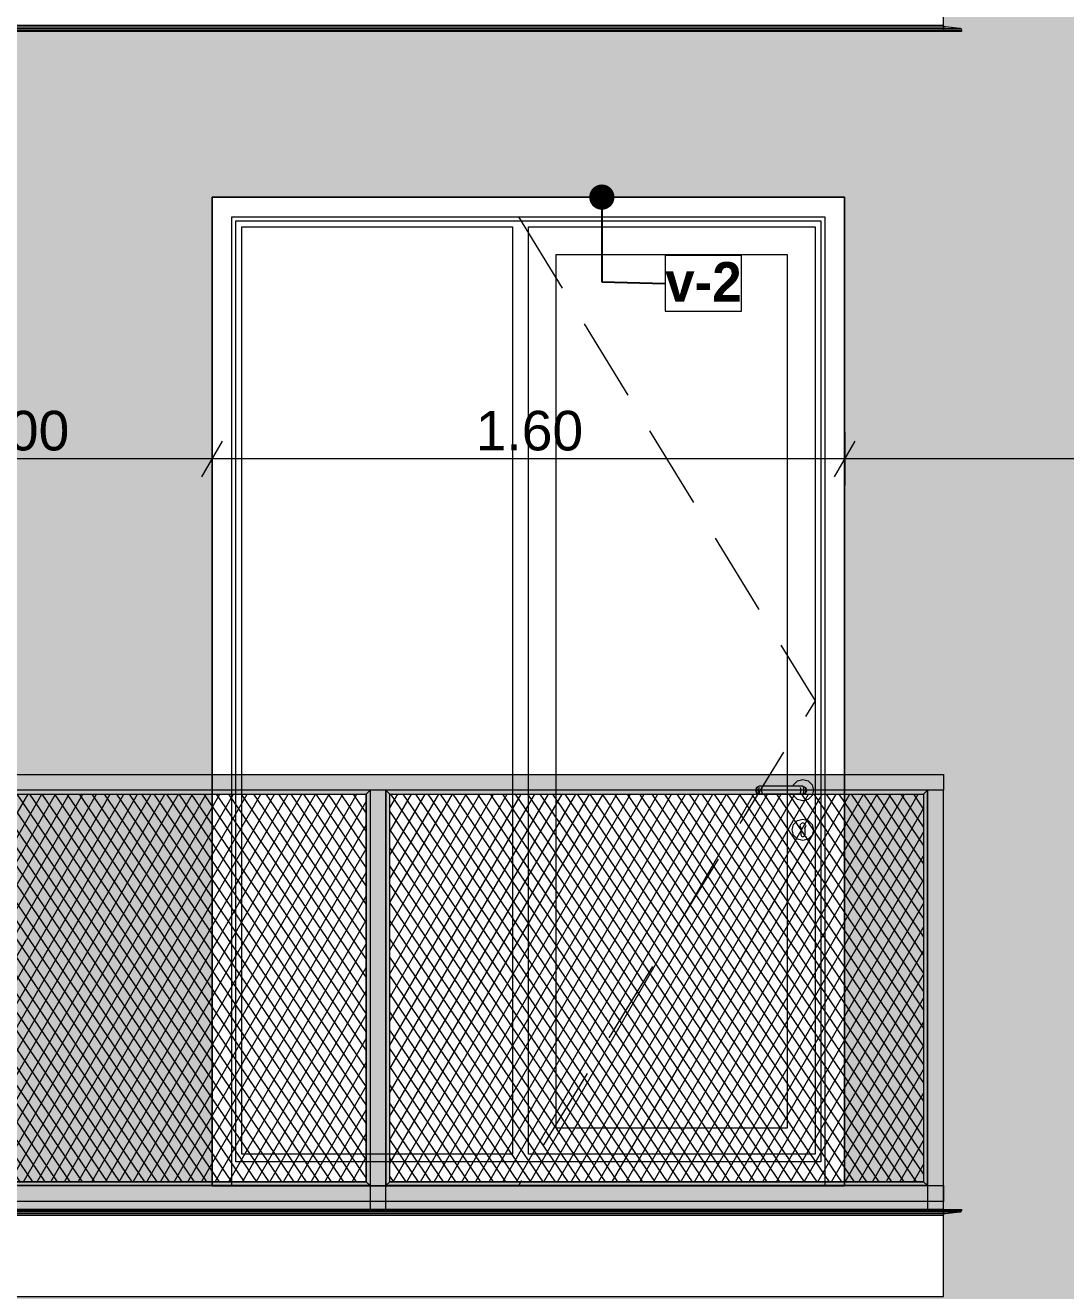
# Model space of a CAD drawing. Header units: millimetres. Extents: x 475206255 to 476720147, y 4620882299 to 4621447368.
# Drawn here: x 475420594 to 475423225, y 4621135479 to 4621138679 of the extents above; entities that cross this region are included whole.
import ezdxf

# ---------------------------------------------------------------- set-up
doc = ezdxf.new("R2010")
doc.units = ezdxf.units.MM
doc.header["$MEASUREMENT"] = 0
doc.set_wipeout_variables(frame=1)
doc.linetypes.add('Hidden Line', pattern=[317.5, 211.666667, -105.833333])
for name, color, linetype, lineweight in [('2D Drafting - General_Pen_No__30_Pen_No__9_Pen_No__9_Pen_No__253', 252, 'Continuous', 0), ('2D Drafting - General_Pen_No__30_Pen_No__9_Pen_No__9_Pen_No__7', 7, 'Continuous', 0), ('2D Drafting - General_Pen_No__7_Pen_No__7', 7, 'Continuous', 0), ('Dimensioning - General_Pen_No__142', 142, 'Continuous', 0), ('New_2D Drafting - General_Pen_No__30_Pen_No__9_Pen_No__9_Pen_No__255', 255, 'Continuous', 0), ('New_2D Drafting - General_Pen_No__30_Pen_No__9_Pen_No__9_Pen_No__7', 7, 'Continuous', 0), ('New_2D Drafting - General_Pen_No__4', 7, 'Continuous', 0), ('New_2D Drafting - General_Pen_No__7', 7, 'Continuous', 0), ('New_Annotation - Label_Pen_No__1', 1, 'Continuous', 0), ('New_Structural - Bearing_Pen_No__250', 7, 'Continuous', 0), ('Structural - Bearing_Pen_No__250', 7, 'Continuous', 0), ('zoma_Pen_No__142', 142, 'Continuous', 0)]:
    doc.layers.add(name, color=color, linetype=linetype, lineweight=lineweight)
doc.layers.add('Dimensioning - General', color=7, linetype='Continuous')
doc.layers.add('zoma', color=7, linetype='Continuous')
doc.styles.add('GENERATED_STYLE_2', font='arial.ttf')
doc.styles.add('GENERATED_STYLE_5', font='')
doc.styles.get('GENERATED_STYLE_5').set_extended_font_data('Avaza', bold=True)
doc.dimstyles.new('GENERATED_STYLE__1', dxfattribs={"dimtxt": 100, "dimasz": 68.640772, "dimexe": 0.18, "dimexo": 0.0625, "dimgap": 0, "dimtad": 1, "dimlfac": 0.001, "dimzin": 0, "dimdsep": 46, "dimtxsty": 'GENERATED_STYLE_2', "dimblk": 'ARROWHEAD_2', "dimblk1": 'ARROWHEAD_2', "dimblk2": 'ARROWHEAD_2', "dimcen": 0.09, "dimse1": 1, "dimse2": 1, "dimclrd": 142, "dimclre": 142, "dimclrt": 142, "dimadec": 0, "dimazin": 0, "dimtfac": 1, "dimtdec": 4, "dimtmove": 0, "dimatfit": 3, "dimfxl": 1, "dimtolj": 1, "dimtzin": 0, "dimarcsym": 0})
doc.dimstyles.new('GENERATED_STYLE__18', dxfattribs={"dimtxt": 100, "dimasz": 68.640772, "dimexe": 0.18, "dimexo": 0.0625, "dimgap": 0, "dimtad": 1, "dimtih": 1, "dimtoh": 1, "dimlfac": 0.001, "dimzin": 0, "dimdsep": 46, "dimtxsty": 'GENERATED_STYLE_2', "dimblk": 'ARROWHEAD_2', "dimblk1": 'ARROWHEAD_2', "dimblk2": 'ARROWHEAD_2', "dimcen": 0.09, "dimse1": 1, "dimse2": 1, "dimclrd": 142, "dimclre": 142, "dimclrt": 142, "dimadec": 0, "dimazin": 0, "dimtfac": 1, "dimtdec": 4, "dimtmove": 0, "dimatfit": 3, "dimfxl": 1, "dimtolj": 1, "dimtzin": 0, "dimarcsym": 0})
doc.dimstyles.new('GENERATED_STYLE__3', dxfattribs={"dimtxt": 200, "dimasz": 64.421331, "dimexe": 0.18, "dimexo": 3, "dimgap": 0, "dimtad": 1, "dimtih": 1, "dimtoh": 1, "dimlfac": 0.001, "dimzin": 0, "dimdsep": 46, "dimtxsty": 'GENERATED_STYLE_2', "dimblk": 'ARROWHEAD_2', "dimblk1": 'ARROWHEAD_2', "dimblk2": 'ARROWHEAD_2', "dimcen": 0.09, "dimclrd": 142, "dimclre": 142, "dimclrt": 142, "dimadec": 0, "dimazin": 0, "dimtfac": 1, "dimtdec": 4, "dimtmove": 0, "dimatfit": 3, "dimfxl": 1, "dimtolj": 1, "dimtzin": 0, "dimarcsym": 0})
doc.dimstyles.new('GENERATED_STYLE__33', dxfattribs={"dimtxt": 0.18, "dimasz": 127.68, "dimexe": 0.18, "dimexo": 0.0625, "dimgap": 0, "dimtad": 0, "dimtih": 1, "dimtoh": 1, "dimdec": 4, "dimzin": 0, "dimdsep": 46, "dimcen": 0.09, "dimadec": 0, "dimazin": 0, "dimtfac": 1, "dimtdec": 4, "dimtmove": 0, "dimatfit": 3, "dimldrblk": 'ARROWHEAD_11', "dimfxl": 1, "dimtolj": 1, "dimtzin": 0, "dimarcsym": 0})
pattern_1 = [(60, (475826095.757, 4621095193.19), (-25.9807621, 15), []), (124.306619, (475826095.757, 4621095193.19), (23.8156986, 11.25), [])]

# ---------------------------------------------------------------- blocks, each defined once
blk = doc.blocks.new('*D548', base_point=(475826095.8, 4621095193.2))
at = {"layer": 'Dimensioning - General_Pen_No__142', "color": 142, "linetype": 'Continuous', "lineweight": 0, "transparency": 16777216}
for p, q in [((475424908.2, 4621135745), (475424772.7, 4621135745)), ((475424795.3, 4621135771.1), (475424885.6, 4621135718.9)), ((475424840.5, 4621135044.9), (475424840.5, 4621135745)), ((475424908.2, 4621135044.9), (475424772.7, 4621135044.9)), ((475424795.3, 4621135071), (475424885.6, 4621135018.9))]:
    blk.add_line(p, q, dxfattribs=at)
at = {"layer": 'Dimensioning - General_Pen_No__142', "color": 142, "lineweight": 0, "transparency": 16777216, "insert": (475424820.5, 4621135261.5), "char_height": 100, "attachment_point": 7, "rotation": 90, "style": 'GENERATED_STYLE_2'}
blk.add_mtext('\\A1;{\\pql;\\fArial|b0|i0|c204|p0;\\W1.000000;0.70}', dxfattribs=at)
blk = doc.blocks.new('ARROWHEAD_2')
at = {"color": 0, "linetype": 'Continuous', "lineweight": 0}
for p, q in [((-0.378, -0.655), (0.378, 0.655)), ((0, 0), (-1, 0))]:
    blk.add_line(p, q, dxfattribs=at)
blk = doc.blocks.new('*D549', base_point=(475826095.8, 4621095193.2))
at = {"layer": 'Dimensioning - General_Pen_No__142', "color": 142, "linetype": 'Continuous', "lineweight": 0, "transparency": 16777216}
for p, q in [((475424908.2, 4621138244.9), (475424772.7, 4621138244.9)), ((475424795.3, 4621138271), (475424885.6, 4621138218.9)), ((475424840.5, 4621135745), (475424840.5, 4621138244.9)), ((475424908.2, 4621135745), (475424772.7, 4621135745)), ((475424795.3, 4621135771.1), (475424885.6, 4621135718.9))]:
    blk.add_line(p, q, dxfattribs=at)
at = {"layer": 'Dimensioning - General_Pen_No__142', "color": 142, "lineweight": 0, "transparency": 16777216, "insert": (475424820.5, 4621136861.5), "char_height": 100, "attachment_point": 7, "rotation": 90, "style": 'GENERATED_STYLE_2'}
blk.add_mtext('\\A1;{\\pql;\\fArial|b0|i0|c204|p0;\\W1.000000;2.50}', dxfattribs=at)
blk = doc.blocks.new('*D550', base_point=(475826095.8, 4621095193.2))
at = {"layer": 'Dimensioning - General_Pen_No__142', "color": 142, "linetype": 'Continuous', "lineweight": 0, "transparency": 16777216}
for p, q in [((475424908.2, 4621138945), (475424772.7, 4621138945)), ((475424795.3, 4621138971.1), (475424885.6, 4621138918.9)), ((475424840.5, 4621138244.9), (475424840.5, 4621138945)), ((475424908.2, 4621138244.9), (475424772.7, 4621138244.9)), ((475424795.3, 4621138271), (475424885.6, 4621138218.9))]:
    blk.add_line(p, q, dxfattribs=at)
at = {"layer": 'Dimensioning - General_Pen_No__142', "color": 142, "lineweight": 0, "transparency": 16777216, "insert": (475424820.5, 4621138461.5), "char_height": 100, "attachment_point": 7, "rotation": 90, "style": 'GENERATED_STYLE_2'}
blk.add_mtext('\\A1;{\\pql;\\fArial|b0|i0|c204|p0;\\W1.000000;0.70}', dxfattribs=at)
blk = doc.blocks.new('*D1527', base_point=(475826095.8, 4621095193.2))
at = {"layer": 'zoma_Pen_No__142', "color": 142, "linetype": 'Continuous', "lineweight": 0, "transparency": 16777216}
for p, q in [((475420515.9, 4621126477.3), (475420515.9, 4621126604.5)), ((475420915.9, 4621126477.3), (475420915.9, 4621126604.5)), ((475420540.3, 4621126583.3), (475420491.4, 4621126498.5)), ((475420940.3, 4621126583.3), (475420891.4, 4621126498.5)), ((475420515.9, 4621126540.9), (475420915.9, 4621126540.9))]:
    blk.add_line(p, q, dxfattribs=at)
blk = doc.blocks.new('*D1528', base_point=(475826095.8, 4621095193.2))
at = {"layer": 'zoma_Pen_No__142', "color": 142, "linetype": 'Continuous', "lineweight": 0, "transparency": 16777216}
for p, q in [((475420915.9, 4621126477.3), (475420915.9, 4621126604.5)), ((475427415.9, 4621126477.3), (475427415.9, 4621126604.5)), ((475420940.3, 4621126583.3), (475420891.4, 4621126498.5)), ((475427440.3, 4621126583.3), (475427391.4, 4621126498.5)), ((475420915.9, 4621126540.9), (475427415.9, 4621126540.9))]:
    blk.add_line(p, q, dxfattribs=at)
at = {"layer": 'zoma_Pen_No__142', "color": 142, "lineweight": 0, "transparency": 16777216, "char_height": 200, "attachment_point": 7, "style": 'GENERATED_STYLE_2'}
for s, insert in [('\\A1;{\\pql;\\fArial|b0|i0|c204|p0;\\W1.000000;6.50}', (475423898.9, 4621126580.9)), ('\\A1;{\\pql;\\fArial|b0|i0|c204|p0;\\W1.000000;0.40}', (475426857.5, 4621126580.9))]:
    blk.add_mtext(s, dxfattribs=dict(at, insert=insert))
blk = doc.blocks.new('ARROWHEAD_11')
at = {"color": 0, "linetype": 'Continuous', "lineweight": 0}
blk.add_line((0, 0), (-1, 0), dxfattribs=at)
at = {"color": 0, "linetype": 'Continuous', "lineweight": 0, "const_width": 0.25, "flags": 128}
blk.add_lwpolyline([(-0.125, 0, 1), (0.125, 0, 1)], format="xyb", close=True, dxfattribs=at)
blk = doc.blocks.new('*D2287', base_point=(475826095.8, 4621095193.2))
at = {"layer": 'Dimensioning - General_Pen_No__142', "color": 142, "linetype": 'Continuous', "lineweight": 0, "transparency": 16777216}
for p, q in [((475422666.3, 4621137650.6), (475422666.3, 4621137515.2)), ((475425066.7, 4621137650.6), (475425066.7, 4621137515.2)), ((475422640.2, 4621137537.8), (475422692.3, 4621137628.1)), ((475425040.6, 4621137537.8), (475425092.7, 4621137628.1)), ((475425066.7, 4621137582.9), (475422666.3, 4621137582.9))]:
    blk.add_line(p, q, dxfattribs=at)
at = {"layer": 'Dimensioning - General_Pen_No__142', "color": 142, "lineweight": 0, "transparency": 16777216, "insert": (475423733, 4621137602.9), "char_height": 100, "attachment_point": 7, "style": 'GENERATED_STYLE_2'}
blk.add_mtext('\\A1;{\\pql;\\fArial|b0|i0|c204|p0;\\W1.000000;2.40}', dxfattribs=at)
blk = doc.blocks.new('*D2288', base_point=(475826095.8, 4621095193.2))
at = {"layer": 'Dimensioning - General_Pen_No__142', "color": 142, "linetype": 'Continuous', "lineweight": 0, "transparency": 16777216}
for p, q in [((475421066.3, 4621137650.6), (475421066.3, 4621137515.2)), ((475422666.3, 4621137650.6), (475422666.3, 4621137515.2)), ((475421040.2, 4621137537.8), (475421092.3, 4621137628.1)), ((475422640.2, 4621137537.8), (475422692.3, 4621137628.1)), ((475422666.3, 4621137582.9), (475421066.3, 4621137582.9))]:
    blk.add_line(p, q, dxfattribs=at)
at = {"layer": 'Dimensioning - General_Pen_No__142', "color": 142, "lineweight": 0, "transparency": 16777216, "insert": (475421732.8, 4621137602.9), "char_height": 100, "attachment_point": 7, "style": 'GENERATED_STYLE_2'}
blk.add_mtext('\\A1;{\\pql;\\fArial|b0|i0|c204|p0;\\W1.000000;1.60}', dxfattribs=at)
blk = doc.blocks.new('*D2289', base_point=(475826095.8, 4621095193.2))
at = {"layer": 'Dimensioning - General_Pen_No__142', "color": 142, "linetype": 'Continuous', "lineweight": 0, "transparency": 16777216}
for p, q in [((475420066.7, 4621137650.6), (475420066.7, 4621137515.2)), ((475421066.3, 4621137650.6), (475421066.3, 4621137515.2)), ((475420040.6, 4621137537.8), (475420092.8, 4621137628.1)), ((475421040.2, 4621137537.8), (475421092.3, 4621137628.1)), ((475421066.3, 4621137582.9), (475420066.7, 4621137582.9))]:
    blk.add_line(p, q, dxfattribs=at)
at = {"layer": 'Dimensioning - General_Pen_No__142', "color": 142, "lineweight": 0, "transparency": 16777216, "insert": (475420433, 4621137602.9), "char_height": 100, "attachment_point": 7, "style": 'GENERATED_STYLE_2'}
blk.add_mtext('\\A1;{\\pql;\\fArial|b0|i0|c204|p0;\\W1.000000;1.00}', dxfattribs=at)

msp = doc.modelspace()

# ---------------------------------------------------------------- hatches: boundary and pattern name
at = {"layer": '2D Drafting - General_Pen_No__30_Pen_No__9_Pen_No__9_Pen_No__253', "linetype": 'Continuous', "lineweight": 0}
h = msp.add_hatch(dxfattribs=at)
h.set_pattern_fill('BRICK___RUNNING_BOND', color=252, style=0, pattern_type=2)
h.set_pattern_definition([(180, (475382668.45, 4621135278.51), (0, 66.64), []), (90, (475382668.45, 4621135278.5), (244.8, 0), [66.64, -66.64]), (90, (475382546.05, 4621135345.15), (244.8, 0), [66.64, -66.64])])
h.paths.add_polyline_path([(475407116.097, 4621132444.943), (475407116.097, 4621145744.536), (475427886.496, 4621145744.536), (475427886.496, 4621132444.943), (475424099.531, 4621132444.942), (475422915.902, 4621132444.943), (475420516.519, 4621132444.943), (475420516.519, 4621135044.943), (475418016.519, 4621135044.943), (475418016.519, 4621132444.943), (475417816.698, 4621132444.943), (475417816.698, 4621135044.924), (475414016.698, 4621135044.924), (475414016.698, 4621132444.943), (475413616.479, 4621132444.943), (475411316.097, 4621132444.943), (475411316.097, 4621145344.955), (475409845.506, 4621145344.955), (475409816.623, 4621145344.955), (475407515.336, 4621145344.955), (475407515.336, 4621135744.944), (475407515.336, 4621135044.961), (475407516.097, 4621135044.961), (475407516.097, 4621132545), (475407516.097, 4621132444.943)])
h.paths.add_polyline_path([(475411816.173, 4621143044.943), (475411816.173, 4621144644.943), (475413416.173, 4621144644.943), (475413416.173, 4621143044.943)], flags=0)
h.paths.add_polyline_path([(475411816.178, 4621135044.943), (475413416.178, 4621135044.943), (475413416.178, 4621133444.942), (475411816.178, 4621133444.942)], flags=0)
h.paths.add_polyline_path([(475413416.178, 4621136644.942), (475411816.178, 4621136644.942), (475411816.178, 4621138244.943), (475413416.178, 4621138244.943)], flags=0)
h.paths.add_polyline_path([(475413416.178, 4621139844.942), (475411816.178, 4621139844.942), (475411816.178, 4621141444.943), (475413416.178, 4621141444.943)], flags=0)
h.paths.add_polyline_path([(475414016.097, 4621135464.943), (475422915.902, 4621135464.943), (475422915.902, 4621135684.943), (475418666.092, 4621135684.943), (475418666.092, 4621135744.932), (475418666.092, 4621135744.944), (475418666.092, 4621138244.955), (475418666.092, 4621138664.943), (475422915.902, 4621138664.943), (475422915.902, 4621138884.943), (475418666.092, 4621138884.943), (475418666.092, 4621141864.943), (475422915.902, 4621141864.943), (475422915.902, 4621142084.943), (475420066.548, 4621142084.943), (475420066.548, 4621144644.937), (475419166.549, 4621144644.937), (475419166.549, 4621142084.943), (475418666.092, 4621142084.943), (475418666.092, 4621145064.943), (475422915.902, 4621145064.943), (475422915.902, 4621145284.943), (475414016.097, 4621145284.943), (475414016.097, 4621145064.943), (475417166.094, 4621145064.943), (475417166.094, 4621142084.943), (475414016.097, 4621142084.943), (475414016.097, 4621141864.943), (475417166.094, 4621141864.943), (475417166.094, 4621138884.943), (475414016.097, 4621138884.943), (475414016.097, 4621138664.943), (475417166.094, 4621138664.943), (475417166.094, 4621138244.955), (475417166.094, 4621135744.944), (475417166.094, 4621135744.924), (475417166.094, 4621135684.943), (475414016.097, 4621135684.943)], flags=0)
h.paths.add_polyline_path([(475416466.026, 4621135744.913), (475416466.026, 4621138244.923), (475414866.018, 4621138244.923), (475414866.018, 4621135744.913)], flags=0)
h.paths.add_polyline_path([(475414866.026, 4621144644.918), (475416466.035, 4621144644.918), (475416466.035, 4621142144.923), (475414866.026, 4621142144.923)], flags=0)
h.paths.add_polyline_path([(475416466.035, 4621138944.924), (475414866.026, 4621138944.924), (475414866.026, 4621141444.918), (475416466.035, 4621141444.918)], flags=0)
h.paths.add_polyline_path([(475419166.549, 4621138944.945), (475420066.548, 4621138944.945), (475420066.548, 4621141444.94), (475419166.549, 4621141444.94)], flags=0)
h.paths.add_polyline_path([(475419166.549, 4621138244.94), (475419166.549, 4621135744.945), (475420066.548, 4621135744.945), (475420066.548, 4621138244.94)], flags=0)
h.paths.add_polyline_path([(475422666.097, 4621132544.993), (475421066.097, 4621132544.993), (475421066.097, 4621135044.993), (475422666.097, 4621135044.993)], flags=0)
h.paths.add_polyline_path([(475421066.097, 4621144644.939), (475421066.097, 4621142144.943), (475422666.097, 4621142144.943), (475422666.097, 4621144644.939)], flags=0)
h.paths.add_polyline_path([(475421066.105, 4621138944.931), (475422666.097, 4621138944.931), (475422666.097, 4621138944.943), (475422666.097, 4621141444.937), (475421766.097, 4621141444.937), (475421066.105, 4621141444.937)], flags=0)
h.paths.add_polyline_path([(475421066.105, 4621135744.929), (475422666.097, 4621135744.929), (475422666.097, 4621135744.943), (475422666.097, 4621138244.94), (475421766.097, 4621138244.94), (475421066.105, 4621138244.94)], flags=0)
h.paths.add_polyline_path([(475425066.474, 4621132544.995), (475426666.486, 4621132544.995), (475426666.477, 4621135044.946), (475425066.477, 4621135044.941)], flags=0)
h.paths.add_polyline_path([(475425066.502, 4621135744.936), (475426666.511, 4621135744.936), (475426666.511, 4621138244.935), (475425066.511, 4621138244.941)], flags=0)
h.paths.add_polyline_path([(475426666.511, 4621142144.937), (475426666.511, 4621144644.941), (475425066.511, 4621144644.941), (475425066.509, 4621142144.937)], flags=0)
h.paths.add_polyline_path([(475426666.514, 4621138944.999), (475426666.514, 4621141444.941), (475425066.511, 4621141444.941), (475425066.509, 4621138944.999)], flags=0)
at = {"layer": 'New_2D Drafting - General_Pen_No__30_Pen_No__9_Pen_No__9_Pen_No__255', "linetype": 'Continuous', "lineweight": 0}
for points in [[(475418666.09, 4621136784.946), (475422915.9, 4621136784.946), (475422915.9, 4621136744.946), (475418666.09, 4621136744.946)], [(475421455.926, 4621136734.972), (475421465.926, 4621136744.972), (475420115.9, 4621136744.972), (475420125.9, 4621136734.972)], [(475421465.9, 4621135744.918), (475421455.9, 4621135754.918), (475421455.9, 4621136734.946), (475421465.9, 4621136744.946)], [(475421465.9, 4621135684.918), (475421505.9, 4621135684.918), (475421505.9, 4621136744.946), (475421465.9, 4621136744.946)], [(475421505.9, 4621135744.944), (475421515.9, 4621135754.944), (475421515.9, 4621136734.946), (475421505.9, 4621136744.946)], [(475422865.814, 4621136734.946), (475422875.814, 4621136744.946), (475421505.9, 4621136744.946), (475421515.9, 4621136734.946)], [(475422875.9, 4621136744.946), (475422865.814, 4621136734.946), (475422865.814, 4621135754.944), (475422875.9, 4621135744.944)], [(475422875.9, 4621135684.952), (475422915.9, 4621135684.952), (475422915.9, 4621136744.946), (475422875.9, 4621136744.946)], [(475418666.09, 4621135744.944), (475422915.9, 4621135744.944), (475422915.9, 4621135704.944), (475418666.09, 4621135704.944)], [(475421455.9, 4621135754.97), (475421465.926, 4621135744.944), (475420115.874, 4621135744.944), (475420125.9, 4621135754.97)], [(475422865.814, 4621135754.944), (475422875.9, 4621135744.944), (475421505.9, 4621135744.944), (475421515.9, 4621135754.944)]]:
    msp.add_hatch(color=255, dxfattribs=at).paths.add_polyline_path(points)
at = {"layer": 'New_2D Drafting - General_Pen_No__7', "linetype": 'Continuous', "lineweight": 0}
h = msp.add_hatch(dxfattribs=at)
h.set_pattern_fill('BATT_INSULATION', style=0, pattern_type=2)
h.set_pattern_definition(pattern_1)
h.paths.add_polyline_path([(475420125.9, 4621136734.972), (475421455.9, 4621136734.972), (475421455.9, 4621135754.97), (475420125.9, 4621135754.97)])
h = msp.add_hatch(dxfattribs=at)
h.set_pattern_fill('BATT_INSULATION', style=0, pattern_type=2)
h.set_pattern_definition(pattern_1)
h.paths.add_polyline_path([(475421515.9, 4621136734.946), (475422865.814, 4621136734.946), (475422865.814, 4621135754.944), (475421515.9, 4621135754.944)])

# ---------------------------------------------------------------- linework, layer by layer
at = {"layer": '2D Drafting - General_Pen_No__30_Pen_No__9_Pen_No__9_Pen_No__7', "color": 7, "linetype": 'Continuous', "lineweight": 0, "flags": 128}
msp.add_lwpolyline([(475414016.097, 4621138884.943), (475414016.097, 4621138664.943), (475417166.094, 4621138664.943), (475417166.094, 4621138244.955), (475417166.094, 4621135744.944), (475417166.094, 4621135744.924), (475417166.094, 4621135684.943), (475414016.097, 4621135684.943), (475414016.097, 4621135464.943), (475422915.902, 4621135464.943), (475422915.902, 4621135684.943), (475418666.092, 4621135684.943), (475418666.092, 4621135744.932), (475418666.092, 4621135744.944), (475418666.092, 4621138244.955), (475418666.092, 4621138664.943), (475422915.902, 4621138664.943), (475422915.902, 4621138884.943)], dxfattribs=at)
msp.add_lwpolyline([(475421066.105, 4621135744.929), (475422666.097, 4621135744.929), (475422666.097, 4621135744.943), (475422666.097, 4621138244.94), (475421766.097, 4621138244.94), (475421066.105, 4621138244.94)], close=True, dxfattribs=at)
at = {"layer": '2D Drafting - General_Pen_No__7_Pen_No__7', "color": 7, "linetype": 'Continuous', "lineweight": 0, "flags": 128}
for points in [[(475422661.97, 4621135744.932), (475421066.086, 4621135744.938), (475421066.095, 4621138244.938), (475422666.095, 4621138244.932)], [(475422666.095, 4621138244.932), (475422666.086, 4621135744.932), (475422661.97, 4621135744.932)]]:
    msp.add_lwpolyline(points, dxfattribs=at)
for points in [[(475421116.095, 4621138194.936), (475422616.095, 4621138194.931), (475422616.086, 4621135744.933), (475421116.086, 4621135744.939)], [(475421126.095, 4621138184.936), (475422606.095, 4621138184.931), (475422606.087, 4621135804.934), (475421126.087, 4621135804.939)], [(475421141.095, 4621138169.936), (475421826.095, 4621138169.934), (475421826.087, 4621135824.936), (475421141.087, 4621135824.939)], [(475421866.091, 4621138169.934), (475422591.095, 4621138169.931), (475422591.087, 4621135824.934), (475421866.087, 4621135824.936)], [(475421936.094, 4621138099.934), (475422521.094, 4621138099.932), (475422521.087, 4621135889.934), (475421936.087, 4621135889.936)]]:
    msp.add_lwpolyline(points, close=True, dxfattribs=at)
at = {"layer": '2D Drafting - General_Pen_No__7_Pen_No__7', "color": 7, "linetype": 'Hidden Line', "lineweight": 0, "flags": 128}
msp.add_lwpolyline([(475421841.095, 4621138194.934), (475422591.091, 4621136970.809), (475421841.863, 4621135746.219)], dxfattribs=at)
at = {"layer": 'New_2D Drafting - General_Pen_No__30_Pen_No__9_Pen_No__9_Pen_No__7', "color": 7, "linetype": 'Continuous', "lineweight": 0, "flags": 128}
for points in [[(475418666.09, 4621136784.946), (475422915.9, 4621136784.946), (475422915.9, 4621136744.946), (475418666.09, 4621136744.946)], [(475421455.926, 4621136734.972), (475421465.926, 4621136744.972), (475420115.9, 4621136744.972), (475420125.9, 4621136734.972)], [(475421465.9, 4621135744.918), (475421455.9, 4621135754.918), (475421455.9, 4621136734.946), (475421465.9, 4621136744.946)], [(475421465.9, 4621135684.918), (475421505.9, 4621135684.918), (475421505.9, 4621136744.946), (475421465.9, 4621136744.946)], [(475421505.9, 4621135744.944), (475421515.9, 4621135754.944), (475421515.9, 4621136734.946), (475421505.9, 4621136744.946)], [(475422865.814, 4621136734.946), (475422875.814, 4621136744.946), (475421505.9, 4621136744.946), (475421515.9, 4621136734.946)], [(475422875.9, 4621136744.946), (475422865.814, 4621136734.946), (475422865.814, 4621135754.944), (475422875.9, 4621135744.944)], [(475422875.9, 4621135684.952), (475422915.9, 4621135684.952), (475422915.9, 4621136744.946), (475422875.9, 4621136744.946)], [(475418666.09, 4621135744.944), (475422915.9, 4621135744.944), (475422915.9, 4621135704.944), (475418666.09, 4621135704.944)], [(475421455.9, 4621135754.97), (475421465.926, 4621135744.944), (475420115.874, 4621135744.944), (475420125.9, 4621135754.97)], [(475422865.814, 4621135754.944), (475422875.9, 4621135744.944), (475421505.9, 4621135744.944), (475421515.9, 4621135754.944)]]:
    msp.add_lwpolyline(points, close=True, dxfattribs=at)
at = {"layer": 'New_2D Drafting - General_Pen_No__4', "color": 7, "linetype": 'Continuous', "lineweight": 0, "flags": 128}
for points in [[(475420125.9, 4621136734.972), (475421455.9, 4621136734.972), (475421455.9, 4621135754.97), (475420125.9, 4621135754.97)], [(475421515.9, 4621136734.946), (475422865.814, 4621136734.946), (475422865.814, 4621135754.944), (475421515.9, 4621135754.944)]]:
    msp.add_lwpolyline(points, close=True, dxfattribs=at)
at = {"layer": 'New_Structural - Bearing_Pen_No__250', "color": 7, "linetype": 'Continuous', "lineweight": 0}
for p, q in [((475422536.817, 4621136758.433), (475422546.7, 4621136768.315)), ((475422546.7, 4621136768.315), (475422560.2, 4621136771.933)), ((475422560.2, 4621136771.933), (475422573.7, 4621136768.315)), ((475422573.7, 4621136768.315), (475422583.582, 4621136758.432)), ((475422443.128, 4621136752.004), (475422440.199, 4621136744.933)), ((475422440.199, 4621136744.933), (475422443.128, 4621136737.862)), ((475422444.681, 4621136752.004), (475422441.921, 4621136744.933)), ((475422441.921, 4621136744.933), (475422444.68, 4621136737.862)), ((475422450.2, 4621136754.933), (475422443.128, 4621136752.004)), ((475422443.128, 4621136737.862), (475422450.199, 4621136734.933)), ((475422449.495, 4621136752.004), (475422447.383, 4621136744.933)), ((475422447.383, 4621136744.933), (475422449.495, 4621136737.862)), ((475422451.341, 4621136754.933), (475422450.2, 4621136754.933)), ((475422454.593, 4621136754.933), (475422451.341, 4621136754.933)), ((475422459.459, 4621136754.933), (475422454.593, 4621136754.933)), ((475422456.7, 4621136752.004), (475422455.557, 4621136744.933)), ((475422455.557, 4621136744.933), (475422456.7, 4621136737.862)), ((475422465.2, 4621136754.933), (475422459.459, 4621136754.933)), ((475422545.2, 4621136754.933), (475422465.2, 4621136754.933)), ((475422535.879, 4621136754.933), (475422536.817, 4621136758.433)), ((475422550.94, 4621136754.933), (475422545.2, 4621136754.933)), ((475422555.806, 4621136754.933), (475422550.94, 4621136754.933)), ((475422553.699, 4621136752.004), (475422554.842, 4621136744.933)), ((475422554.842, 4621136744.933), (475422553.699, 4621136737.861)), ((475422559.058, 4621136754.933), (475422555.806, 4621136754.933)), ((475422560.2, 4621136754.933), (475422559.058, 4621136754.933)), ((475422567.271, 4621136737.861), (475422560.199, 4621136734.933)), ((475422560.2, 4621136754.933), (475422567.271, 4621136752.004)), ((475422560.904, 4621136752.004), (475422563.016, 4621136744.933)), ((475422563.016, 4621136744.933), (475422560.904, 4621136737.861)), ((475422565.718, 4621136752.004), (475422568.477, 4621136744.933)), ((475422568.477, 4621136744.933), (475422565.718, 4621136737.861)), ((475422567.271, 4621136752.004), (475422570.199, 4621136744.933)), ((475422570.199, 4621136744.933), (475422567.271, 4621136737.861)), ((475422583.582, 4621136758.432), (475422587.199, 4621136744.932)), ((475422587.199, 4621136744.932), (475422583.582, 4621136731.432)), ((475422451.341, 4621136734.933), (475422450.199, 4621136734.933)), ((475422454.593, 4621136734.933), (475422451.341, 4621136734.933)), ((475422459.459, 4621136734.933), (475422454.593, 4621136734.933)), ((475422465.199, 4621136734.933), (475422459.459, 4621136734.933)), ((475422545.199, 4621136734.933), (475422465.199, 4621136734.933)), ((475422536.817, 4621136731.433), (475422535.879, 4621136734.933)), ((475422546.699, 4621136721.55), (475422536.817, 4621136731.433)), ((475422550.94, 4621136734.933), (475422545.199, 4621136734.933)), ((475422560.199, 4621136717.933), (475422546.699, 4621136721.55)), ((475422555.806, 4621136734.933), (475422550.94, 4621136734.933)), ((475422559.058, 4621136734.933), (475422555.806, 4621136734.933)), ((475422560.199, 4621136734.933), (475422559.058, 4621136734.933)), ((475422573.699, 4621136721.55), (475422560.199, 4621136717.933)), ((475422583.582, 4621136731.432), (475422573.699, 4621136721.55)), ((475422533.199, 4621136644.933), (475422536.816, 4621136658.433)), ((475422536.816, 4621136631.433), (475422533.199, 4621136644.933)), ((475422536.816, 4621136658.433), (475422546.699, 4621136668.315)), ((475422546.699, 4621136668.315), (475422560.199, 4621136671.933)), ((475422553.479, 4621136656.572), (475422552.731, 4621136654.625)), ((475422552.731, 4621136654.625), (475422555.199, 4621136649.333)), ((475422553.479, 4621136656.572), (475422554.824, 4621136660.076)), ((475422560.199, 4621136662.358), (475422554.824, 4621136660.076)), ((475422555.199, 4621136649.333), (475422555.199, 4621136647.819)), ((475422555.199, 4621136647.819), (475422555.199, 4621136644.933)), ((475422555.199, 4621136644.933), (475422555.199, 4621136642.046)), ((475422555.199, 4621136642.046), (475422555.199, 4621136636.272)), ((475422560.199, 4621136671.933), (475422573.699, 4621136668.315)), ((475422565.574, 4621136660.076), (475422560.199, 4621136662.358)), ((475422565.199, 4621136649.333), (475422567.667, 4621136654.625)), ((475422565.199, 4621136647.819), (475422565.199, 4621136649.333)), ((475422565.199, 4621136647.819), (475422565.199, 4621136644.933)), ((475422565.199, 4621136644.933), (475422565.199, 4621136642.046)), ((475422565.199, 4621136642.046), (475422565.199, 4621136636.272)), ((475422566.919, 4621136656.572), (475422565.574, 4621136660.076)), ((475422566.919, 4621136656.572), (475422567.667, 4621136654.625)), ((475422573.699, 4621136668.315), (475422583.582, 4621136658.432)), ((475422583.582, 4621136658.432), (475422587.199, 4621136644.932)), ((475422587.199, 4621136644.932), (475422583.582, 4621136631.432)), ((475422546.699, 4621136621.55), (475422536.816, 4621136631.433)), ((475422560.199, 4621136617.933), (475422546.699, 4621136621.55)), ((475422555.199, 4621136636.272), (475422555.199, 4621136632.433)), ((475422555.199, 4621136632.433), (475422556.664, 4621136628.897)), ((475422556.664, 4621136628.897), (475422560.199, 4621136627.433)), ((475422560.199, 4621136627.433), (475422563.735, 4621136628.897)), ((475422573.699, 4621136621.55), (475422560.199, 4621136617.933)), ((475422563.735, 4621136628.897), (475422565.199, 4621136632.433)), ((475422565.199, 4621136636.272), (475422565.199, 4621136632.433)), ((475422583.582, 4621136631.432), (475422573.699, 4621136621.55))]:
    msp.add_line(p, q, dxfattribs=at)
at = {"layer": 'Structural - Bearing_Pen_No__250', "color": 7, "linetype": 'Continuous', "lineweight": 0}
for p, q in [((475413969.769, 4621138667.438), (475422962.226, 4621138667.438)), ((475413969.769, 4621138664.943), (475422962.226, 4621138664.943)), ((475413974.232, 4621138671.393), (475422957.764, 4621138671.393)), ((475414011.633, 4621138675.383), (475422920.363, 4621138675.383)), ((475414016.095, 4621138679.338), (475422915.9, 4621138679.338)), ((475422916.3, 4621138677.807), (475422915.9, 4621138679.338)), ((475422917.438, 4621138676.509), (475422916.3, 4621138677.807)), ((475422919.141, 4621138675.642), (475422917.438, 4621138676.509)), ((475422920.363, 4621138675.383), (475422919.141, 4621138675.642)), ((475422957.764, 4621138671.393), (475422920.363, 4621138675.383)), ((475422958.986, 4621138671.133), (475422957.764, 4621138671.393)), ((475422960.689, 4621138670.266), (475422958.986, 4621138671.133)), ((475422961.826, 4621138668.969), (475422960.689, 4621138670.266)), ((475422962.226, 4621138667.438), (475422961.826, 4621138668.969)), ((475422962.226, 4621138664.943), (475422962.226, 4621138667.438)), ((475413969.769, 4621135684.943), (475422962.226, 4621135684.943)), ((475413969.769, 4621135682.448), (475422962.226, 4621135682.448)), ((475422960.689, 4621135679.619), (475422961.826, 4621135680.917)), ((475422961.826, 4621135680.917), (475422962.226, 4621135682.448)), ((475422962.226, 4621135682.448), (475422962.226, 4621135684.943)), ((475413974.232, 4621135678.493), (475422957.764, 4621135678.493)), ((475414011.633, 4621135674.503), (475422920.363, 4621135674.503)), ((475414016.095, 4621135670.548), (475422915.9, 4621135670.548)), ((475422915.9, 4621135670.548), (475422916.3, 4621135672.079)), ((475422915.9, 4621135479.357), (475422915.9, 4621135670.548)), ((475422916.3, 4621135672.079), (475422917.438, 4621135673.376)), ((475422917.438, 4621135673.376), (475422919.141, 4621135674.243)), ((475422919.141, 4621135674.243), (475422920.363, 4621135674.503)), ((475422920.363, 4621135674.503), (475422957.764, 4621135678.493)), ((475422957.764, 4621135678.493), (475422958.986, 4621135678.752)), ((475422958.986, 4621135678.752), (475422960.689, 4621135679.619))]:
    msp.add_line(p, q, dxfattribs=at)

# ---------------------------------------------------------------- dimensions: what is measured, and where the dimension line sits
at = {"layer": 'Dimensioning - General', "color": 142, "linetype": 'Continuous', "lineweight": 0}
for base, p1, p2, picture, middle in [((475424840.477, 4621138944.994), (475364762.758, 4621138244.941), (475364762.763, 4621138944.994), '*D550', (475424770.477, 4621138590.965)), ((475424840.477, 4621138244.941), (475364762.763, 4621135744.994), (475364762.758, 4621138244.941), '*D549', (475424770.477, 4621136990.965)), ((475424840.477, 4621135744.994), (475364762.758, 4621135044.941), (475364762.763, 4621135744.994), '*D548', (475424770.477, 4621135390.965))]:
    dim = msp.add_linear_dim(base=base, p1=p1, p2=p2, angle=90, dimstyle='GENERATED_STYLE__1', dxfattribs=at)
    dim.commit()
    dim.dimension.update_dxf_attribs({"geometry": picture, "text_midpoint": middle, "dimtype": 160, "text_rotation": 90})
for base, p1, p2, picture, middle in [((475420066.702, 4621137582.909), (475421066.25, 4621138244.937), (475420066.702, 4621138244.94), '*D2289', (475420562.474, 4621137652.909)), ((475422666.25, 4621137582.909), (475425066.664, 4621138244.941), (475422666.25, 4621138244.932), '*D2287', (475423862.455, 4621137652.909))]:
    dim = msp.add_linear_dim(base=base, p1=p1, p2=p2, angle=180, dimstyle='GENERATED_STYLE__18', dxfattribs=at)
    dim.commit()
    dim.dimension.update_dxf_attribs({"geometry": picture, "text_midpoint": middle, "dimtype": 160})
at = {"layer": 'zoma', "color": 142, "linetype": 'Continuous', "lineweight": 0}
for base, p1, p2, picture, middle in [((475420915.86, 4621126540.885), (475420515.86, 4621178706.557), (475420915.86, 4621179106.55), '*D1527', (475420216.439, 4621126680.885)), ((475427415.86, 4621126540.885), (475420915.86, 4621179106.55), (475427415.86, 4621178706.55), '*D1528', (475424157.856, 4621126680.885))]:
    dim = msp.add_linear_dim(base=base, p1=p1, p2=p2, dimstyle='GENERATED_STYLE__3', dxfattribs=at)
    dim.commit()
    dim.dimension.update_dxf_attribs({"geometry": picture, "text_midpoint": middle, "dimtype": 160})

# ---------------------------------------------------------------- next in the draw order: wipeouts: each hides what was drawn before it
at = {"color": 1, "linetype": 'Continuous', "lineweight": 0, "ltscale": 23227646718.82854}
msp.add_wipeout([(475422212.21, 4621137956.116), (475422405.151, 4621137956.116), (475422405.151, 4621138097.292), (475422212.21, 4621138097.292)], dxfattribs=at).dxf.layer = 'New_Annotation - Label_Pen_No__1'

# ---------------------------------------------------------------- next in the draw order: linework, layer by layer
at = {"layer": 'New_Annotation - Label_Pen_No__1', "color": 1, "linetype": 'Continuous', "lineweight": 0, "flags": 128}
msp.add_lwpolyline([(475422212.21, 4621137956.116), (475422405.151, 4621137956.116), (475422405.151, 4621138097.292), (475422212.21, 4621138097.292), (475422212.21, 4621137956.116)], close=True, dxfattribs=at)

# ---------------------------------------------------------------- next in the draw order: texts
at = {"layer": 'New_Annotation - Label_Pen_No__1', "color": 1, "linetype": 'Continuous', "lineweight": 0, "insert": (475422212.21, 4621138030.588), "char_height": 100, "attachment_point": 4, "style": 'GENERATED_STYLE_5'}
msp.add_mtext('\\A1;{\\pql;\\fAvaza|b1|i0|c0|p0;\\W1.000000;v-\\fAvaza|b1|i0|c0|p0;\\W1.000000;2}', dxfattribs=at)

# ---------------------------------------------------------------- next in the draw order: dimensions: what is measured, and where the dimension line sits
at = {"layer": 'Dimensioning - General', "color": 142, "linetype": 'Continuous', "lineweight": 0}
dim = msp.add_linear_dim(base=(475421066.25, 4621137582.909), p1=(475422666.25, 4621138244.932), p2=(475421066.25, 4621138244.937), angle=180, dimstyle='GENERATED_STYLE__18', dxfattribs=at)
dim.commit()
dim.dimension.update_dxf_attribs({"geometry": '*D2288', "text_midpoint": (475421862.248, 4621137652.909), "dimtype": 160})

# ---------------------------------------------------------------- next in the draw order: leaders
at = {"layer": 'New_Annotation - Label_Pen_No__1', "color": 1, "linetype": 'Continuous', "lineweight": 0, "annotation_type": 0, "has_hookline": 1, "hookline_direction": 0, "text_width": 200.541}
msp.add_leader([(475422051.925, 4621138244.896), (475422051.925, 4621138030.588), (475422212.21, 4621138026.704)], dimstyle='GENERATED_STYLE__33', dxfattribs=at)

doc.saveas('drawing.dxf')
